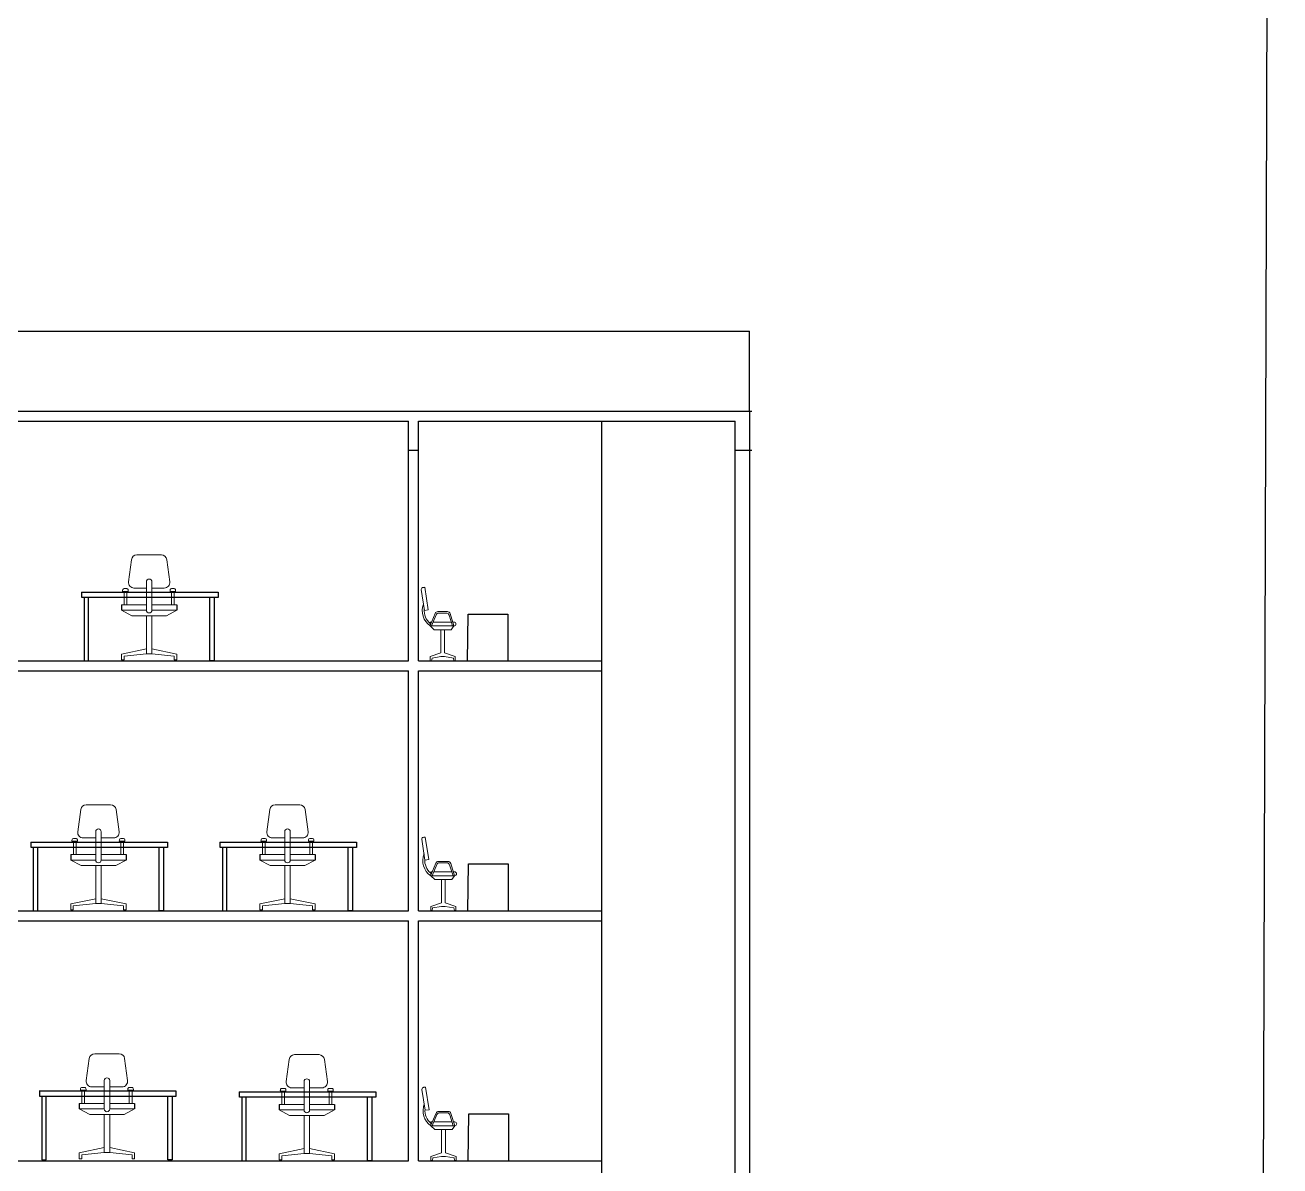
# Model space of a CAD drawing. Header units: millimetres. Extents: x 587797 to 2274247, y 1711 to 439204.
# Drawn here: x 1031179 to 1050015, y 247612 to 264733 of the extents above; entities that cross this region are included whole.
import ezdxf

# ---------------------------------------------------------------- set-up
doc = ezdxf.new("R2010")
doc.units = ezdxf.units.MM
doc.layers.add('finiture', color=7, linetype='Continuous', lineweight=20)

msp = doc.modelspace()

# ---------------------------------------------------------------- linework, layer by layer
for p, q in [((1050015.178, 334727.085), (1049616.235, 194738.007)), ((961486.654, 260139.945, -583.672), (1042054.571, 260139.945, -583.672)), ((1042054.571, 258939.945, -583.672), (1042054.571, 260139.945, -583.672)), ((961486.654, 258939.945, -583.672), (1042086.654, 258939.945, -583.672)), ((1042054.571, 258939.945, -583.672), (1042054.571, 235689.03, -583.672)), ((1011936.654, 258789.945, -583.672), (1036936.654, 258789.945, -583.672)), ((1036936.654, 255189.945, -583.672), (1036936.654, 258789.945, -583.672)), ((1037086.654, 255189.945, -583.672), (1037086.654, 258789.945, -583.672)), ((1037086.654, 258789.945, -583.672), (1041836.654, 258789.945, -583.672)), ((1039836.654, 236589.945, -583.672), (1039836.654, 258789.945, -583.672)), ((1041836.654, 236589.945, -583.672), (1041836.654, 258789.945, -583.672)), ((1036936.654, 258351.367, -583.672), (1037086.654, 258351.367, -583.672)), ((1041836.654, 258351.367, -583.672), (1042086.654, 258351.367, -583.672)), ((1032025.912, 256222.467, -583.672), (1034075.601, 256222.467, -583.672)), ((1032033.382, 256140.712, -583.672), (1032033.382, 256222.467, -583.672)), ((1034075.601, 256222.467, -583.672), (1034075.601, 256140.712, -583.672)), ((1034075.601, 256140.712, -583.672), (1032033.382, 256140.712, -583.672)), ((1032063.71, 256140.712, -583.672), (1032063.71, 255189.945, -583.672)), ((1032129.695, 255189.945, -583.672), (1032129.695, 256140.712, -583.672)), ((1032626.227, 256034.472, -1167.343), (1032626.227, 255951.472, -1167.343)), ((1033456.228, 256034.472, -1167.343), (1033456.228, 255951.472, -1167.343)), ((1033952.76, 255189.945, -583.672), (1033952.76, 256140.712, -583.672)), ((1034018.746, 256140.712, -583.672), (1034018.746, 255189.945, -583.672)), ((1037818.114, 255184.263, -583.672), (1037828.094, 255892.405, -583.672)), ((1037828.094, 255892.405, -583.672), (1038424.051, 255892.405, -583.672)), ((1038424.051, 255892.405, -583.672), (1038424.051, 255184.263, -583.672)), ((1011936.654, 255189.945, -583.672), (1036936.654, 255189.945, -583.672)), ((1024263.832, 255039.945, -583.672), (1036936.654, 255039.945, -583.672)), ((1032063.71, 255189.945, -583.672), (1032063.71, 255189.945, -583.672)), ((1032063.71, 255189.945, -583.672), (1032129.695, 255189.945, -583.672)), ((1034018.746, 255189.945, -583.672), (1033952.76, 255189.945, -583.672)), ((1034018.746, 255189.945, -583.672), (1034018.746, 255189.945, -583.672)), ((1036936.654, 251439.945, -583.672), (1036936.654, 255039.945, -583.672)), ((1037086.654, 255189.945, -583.672), (1039836.654, 255189.945, -583.672)), ((1037086.654, 251439.945, -583.672), (1037086.654, 255039.945, -583.672)), ((1037086.654, 255039.945, -583.672), (1039836.654, 255039.945, -583.672)), ((1031265.109, 252472.467, -583.672), (1033314.797, 252472.467, -583.672)), ((1031272.579, 252390.712, -583.672), (1031272.579, 252472.467, -583.672)), ((1033314.797, 252472.467, -583.672), (1033314.797, 252390.712, -583.672)), ((1034102.552, 252472.467, -583.672), (1036152.241, 252472.467, -583.672)), ((1034110.022, 252390.712, -583.672), (1034110.022, 252472.467, -583.672)), ((1036152.241, 252472.467, -583.672), (1036152.241, 252390.712, -583.672)), ((1033314.797, 252390.712, -583.672), (1031272.579, 252390.712, -583.672)), ((1031302.906, 252390.712, -583.672), (1031302.906, 251439.945, -583.672)), ((1031368.891, 251439.945, -583.672), (1031368.891, 252390.712, -583.672)), ((1031865.424, 252284.472, -1167.343), (1031865.424, 252201.472, -1167.343)), ((1032695.425, 252284.472, -1167.343), (1032695.425, 252201.472, -1167.343)), ((1033191.957, 251439.945, -583.672), (1033191.957, 252390.712, -583.672)), ((1033257.942, 252390.712, -583.672), (1033257.942, 251439.945, -583.672)), ((1036152.241, 252390.712, -583.672), (1034110.022, 252390.712, -583.672)), ((1034140.349, 252390.712, -583.672), (1034140.349, 251439.945, -583.672)), ((1034206.335, 251439.945, -583.672), (1034206.335, 252390.712, -583.672)), ((1034702.867, 252284.472, -1167.343), (1034702.867, 252201.472, -1167.343)), ((1035532.868, 252284.472, -1167.343), (1035532.868, 252201.472, -1167.343)), ((1036029.4, 251439.945, -583.672), (1036029.4, 252390.712, -583.672)), ((1036095.385, 252390.712, -583.672), (1036095.385, 251439.945, -583.672)), ((1037826.581, 251435.944, -583.672), (1037836.561, 252144.086, -583.672)), ((1037836.561, 252144.086, -583.672), (1038432.519, 252144.086, -583.672)), ((1038432.519, 252144.086, -583.672), (1038432.519, 251435.944, -583.672)), ((1024263.832, 251439.945, -583.672), (1036936.654, 251439.945, -583.672)), ((1024263.832, 251289.945, -583.672), (1036936.654, 251289.945, -583.672)), ((1031302.906, 251439.945, -583.672), (1031302.906, 251439.945, -583.672)), ((1031302.906, 251439.945, -583.672), (1031368.891, 251439.945, -583.672)), ((1033257.942, 251439.945, -583.672), (1033191.957, 251439.945, -583.672)), ((1033257.942, 251439.945, -583.672), (1033257.942, 251439.945, -583.672)), ((1034140.349, 251439.945, -583.672), (1034140.349, 251439.945, -583.672)), ((1034140.349, 251439.945, -583.672), (1034206.335, 251439.945, -583.672)), ((1036095.385, 251439.945, -583.672), (1036029.4, 251439.945, -583.672)), ((1036095.385, 251439.945, -583.672), (1036095.385, 251439.945, -583.672)), ((1036936.654, 247689.945, -583.672), (1036936.654, 251289.945, -583.672)), ((1037086.654, 251439.945, -583.672), (1039836.654, 251439.945, -583.672)), ((1037086.654, 247689.945, -583.672), (1037086.654, 251289.945, -583.672)), ((1037086.654, 251289.945, -583.672), (1039836.654, 251289.945, -583.672)), ((1031393.027, 248736.992, -1167.343), (1033442.715, 248736.992, -1167.343)), ((1031400.497, 248655.237, -1167.343), (1031400.497, 248736.992, -1167.343)), ((1033442.715, 248655.237, -1167.343), (1031400.497, 248655.237, -1167.343)), ((1031430.824, 248655.237, -1167.343), (1031430.824, 247704.47, -1167.343)), ((1031496.809, 247704.47, -1167.343), (1031496.809, 248655.237, -1167.343)), ((1033319.875, 247704.47, -1167.343), (1033319.875, 248655.237, -1167.343)), ((1033385.86, 248655.237, -1167.343), (1033385.86, 247704.47, -1167.343)), ((1033442.715, 248736.992, -1167.343), (1033442.715, 248655.237, -1167.343)), ((1034392.771, 248722.467, -583.672), (1036442.459, 248722.467, -583.672)), ((1034400.241, 248640.712, -583.672), (1034400.241, 248722.467, -583.672)), ((1036442.459, 248640.712, -583.672), (1034400.241, 248640.712, -583.672)), ((1034430.568, 248640.712, -583.672), (1034430.568, 247689.945, -583.672)), ((1034496.553, 247689.945, -583.672), (1034496.553, 248640.712, -583.672)), ((1036319.619, 247689.945, -583.672), (1036319.619, 248640.712, -583.672)), ((1036385.604, 248640.712, -583.672), (1036385.604, 247689.945, -583.672)), ((1036442.459, 248722.467, -583.672), (1036442.459, 248640.712, -583.672)), ((1031993.341, 248548.997, -1751.015), (1031993.341, 248465.997, -1751.015)), ((1032823.342, 248548.997, -1751.015), (1032823.342, 248465.997, -1751.015)), ((1034993.085, 248534.472, -1167.343), (1034993.085, 248451.472, -1167.343)), ((1035823.086, 248534.472, -1167.343), (1035823.086, 248451.472, -1167.343)), ((1037830.378, 247683.432, -583.672), (1037840.358, 248391.574, -583.672)), ((1037840.358, 248391.574, -583.672), (1038436.316, 248391.574, -583.672)), ((1038436.316, 248391.574, -583.672), (1038436.316, 247683.432, -583.672)), ((1031430.824, 247704.47, -1167.343), (1031430.824, 247704.47, -1167.343)), ((1031430.824, 247704.47, -1167.343), (1031496.809, 247704.47, -1167.343)), ((1033385.86, 247704.47, -1167.343), (1033319.875, 247704.47, -1167.343)), ((1033385.86, 247704.47, -1167.343), (1033385.86, 247704.47, -1167.343)), ((998936.654, 247689.945, -583.672), (1036936.654, 247689.945, -583.672)), ((1034430.568, 247689.945, -583.672), (1034430.568, 247689.945, -583.672)), ((1034430.568, 247689.945, -583.672), (1034496.553, 247689.945, -583.672)), ((1036385.604, 247689.945, -583.672), (1036319.619, 247689.945, -583.672)), ((1036385.604, 247689.945, -583.672), (1036385.604, 247689.945, -583.672)), ((1037086.654, 247689.945, -583.672), (1039836.654, 247689.945, -583.672))]:
    msp.add_line(p, q)
at = {"layer": 'finiture', "linetype": 'Continuous'}
for p, q in [((1032857.962, 256781.473, -1167.343), (1033224.493, 256781.473, -1167.343)), ((1032731.337, 256377.464, -1167.343), (1032775.693, 256709.464, -1167.343)), ((1033351.119, 256377.464, -1167.343), (1033306.762, 256709.464, -1167.343)), ((1032999.728, 256377.464, -1167.343), (1032999.728, 255951.472, -1167.343)), ((1033082.728, 256377.464, -1167.343), (1033082.728, 255951.472, -1167.343)), ((1032644.007, 256233.213, -1167.343), (1032706.483, 256233.213, -1167.343)), ((1032664.983, 256274.713, -1167.343), (1032706.483, 256274.713, -1167.343)), ((1032664.983, 256034.472, -1167.343), (1032664.983, 256233.213, -1167.343)), ((1032706.483, 256034.472, -1167.343), (1032706.483, 256233.213, -1167.343)), ((1032727.46, 256233.213, -1167.343), (1032706.483, 256233.213, -1167.343)), ((1032813.606, 256283.472, -1167.343), (1032999.728, 256283.472, -1167.343)), ((1033082.728, 256283.472, -1167.343), (1033268.849, 256283.472, -1167.343)), ((1033354.995, 256233.213, -1167.343), (1033375.972, 256233.213, -1167.343)), ((1033417.472, 256274.713, -1167.343), (1033375.972, 256274.713, -1167.343)), ((1033438.449, 256233.213, -1167.343), (1033375.972, 256233.213, -1167.343)), ((1033375.972, 256034.472, -1167.343), (1033375.972, 256233.213, -1167.343)), ((1033417.472, 256034.472, -1167.343), (1033417.472, 256233.213, -1167.343)), ((1037124.46, 256261.216, -583.672), (1037173.731, 255947.351, -583.672)), ((1037177.812, 256295.359, -583.672), (1037231.031, 255956.346, -583.672)), ((1032626.227, 256034.472, -1167.343), (1032999.728, 256034.472, -1167.343)), ((1033082.728, 256034.472, -1167.343), (1033456.228, 256034.472, -1167.343)), ((1032626.227, 255951.472, -1167.343), (1032782.645, 255869.04, -1167.343)), ((1032626.227, 255951.472, -1167.343), (1032999.728, 255951.472, -1167.343)), ((1032782.645, 255869.04, -1167.343), (1033041.228, 255869.04, -1167.343)), ((1032999.728, 255869.04, -1167.343), (1032999.728, 255299.145, -1167.343)), ((1033299.81, 255869.04, -1167.343), (1033041.228, 255869.04, -1167.343)), ((1033082.728, 255951.472, -1167.343), (1033456.228, 255951.472, -1167.343)), ((1033082.728, 255869.04, -1167.343), (1033082.728, 255299.145, -1167.343)), ((1033456.228, 255951.472, -1167.343), (1033299.81, 255869.04, -1167.343)), ((1037173.731, 255947.351, -583.672), (1037231.031, 255956.346, -583.672)), ((1037259.759, 255723.392, -583.672), (1037335.389, 255903.911, -583.672)), ((1037279.82, 255714.987, -583.672), (1037349.859, 255882.161, -583.672)), ((1037375.511, 255930.603, -583.672), (1037518.088, 255930.603, -583.672)), ((1037389.981, 255908.852, -583.672), (1037502.119, 255908.852, -583.672)), ((1037594.809, 255715.345, -583.672), (1037543.623, 255878.381, -583.672)), ((1037617.607, 255715.345, -583.672), (1037559.591, 255900.132, -583.672)), ((1037259.759, 255773.347, -583.672), (1037259.759, 255715.345, -583.672)), ((1037259.759, 255773.347, -583.672), (1037280.688, 255773.347, -583.672)), ((1037259.759, 255715.345, -583.672), (1037617.607, 255715.345, -583.672)), ((1037259.759, 255715.345, -583.672), (1037319.168, 255657.742, -583.672)), ((1037304.27, 255773.347, -583.672), (1037576.599, 255773.347, -583.672)), ((1037319.168, 255657.742, -583.672), (1037577.557, 255657.742, -583.672)), ((1037419.361, 255657.742, -583.672), (1037419.361, 255309.576, -583.672)), ((1037477.363, 255657.742, -583.672), (1037477.363, 255309.576, -583.672)), ((1037617.607, 255715.345, -583.672), (1037577.557, 255657.742, -583.672)), ((1037599.397, 255773.347, -583.672), (1037617.607, 255773.347, -583.672)), ((1032999.728, 255370.815, -1167.343), (1032626.227, 255292.629, -1167.343)), ((1032626.227, 255292.629, -1167.343), (1032626.227, 255204.47, -1167.343)), ((1032664.179, 255262.224, -1167.343), (1032999.728, 255299.145, -1167.343)), ((1032664.179, 255204.47, -1167.343), (1032664.179, 255262.224, -1167.343)), ((1032999.728, 255299.145, -1167.343), (1033082.728, 255299.145, -1167.343)), ((1033082.728, 255370.815, -1167.343), (1033456.228, 255292.629, -1167.343)), ((1033418.276, 255262.224, -1167.343), (1033082.728, 255299.145, -1167.343)), ((1033418.276, 255204.47, -1167.343), (1033418.276, 255262.224, -1167.343)), ((1033456.228, 255292.629, -1167.343), (1033456.228, 255204.47, -1167.343)), ((1037419.361, 255309.576, -583.672), (1037259.759, 255254.94, -583.672)), ((1037259.759, 255254.94, -583.672), (1037259.759, 255193.333, -583.672)), ((1037281.701, 255193.333, -583.672), (1037288.488, 255232.474, -583.672)), ((1037288.488, 255232.474, -583.672), (1037419.361, 255254.94, -583.672)), ((1037419.361, 255254.94, -583.672), (1037477.363, 255254.94, -583.672)), ((1037477.363, 255309.576, -583.672), (1037636.966, 255254.94, -583.672)), ((1037608.237, 255232.474, -583.672), (1037477.363, 255254.94, -583.672)), ((1037615.023, 255193.333, -583.672), (1037608.237, 255232.474, -583.672)), ((1037636.966, 255254.94, -583.672), (1037636.966, 255193.333, -583.672)), ((1032626.227, 255204.47, -1167.343), (1032664.179, 255204.47, -1167.343)), ((1033418.276, 255204.47, -1167.343), (1033456.228, 255204.47, -1167.343)), ((1037259.759, 255193.333, -583.672), (1037281.701, 255193.333, -583.672)), ((1037636.966, 255193.333, -583.672), (1037615.023, 255193.333, -583.672)), ((1032097.159, 253031.473, -1167.343), (1032463.69, 253031.473, -1167.343)), ((1034934.602, 253031.473, -1167.343), (1035301.133, 253031.473, -1167.343)), ((1031970.533, 252627.464, -1167.343), (1032014.89, 252959.464, -1167.343)), ((1032590.315, 252627.464, -1167.343), (1032545.959, 252959.464, -1167.343)), ((1034807.976, 252627.464, -1167.343), (1034852.333, 252959.464, -1167.343)), ((1035427.758, 252627.464, -1167.343), (1035383.402, 252959.464, -1167.343)), ((1032238.924, 252627.464, -1167.343), (1032238.924, 252201.472, -1167.343)), ((1032321.924, 252627.464, -1167.343), (1032321.924, 252201.472, -1167.343)), ((1035076.367, 252627.464, -1167.343), (1035076.367, 252201.472, -1167.343)), ((1035159.368, 252627.464, -1167.343), (1035159.368, 252201.472, -1167.343)), ((1031883.203, 252483.213, -1167.343), (1031945.68, 252483.213, -1167.343)), ((1031904.18, 252524.713, -1167.343), (1031945.68, 252524.713, -1167.343)), ((1031904.18, 252284.472, -1167.343), (1031904.18, 252483.213, -1167.343)), ((1031945.68, 252284.472, -1167.343), (1031945.68, 252483.213, -1167.343)), ((1031966.657, 252483.213, -1167.343), (1031945.68, 252483.213, -1167.343)), ((1032052.802, 252533.472, -1167.343), (1032238.924, 252533.472, -1167.343)), ((1032321.924, 252533.472, -1167.343), (1032508.046, 252533.472, -1167.343)), ((1032594.192, 252483.213, -1167.343), (1032615.168, 252483.213, -1167.343)), ((1032656.669, 252524.713, -1167.343), (1032615.168, 252524.713, -1167.343)), ((1032677.645, 252483.213, -1167.343), (1032615.168, 252483.213, -1167.343)), ((1032615.168, 252284.472, -1167.343), (1032615.168, 252483.213, -1167.343)), ((1032656.669, 252284.472, -1167.343), (1032656.669, 252483.213, -1167.343)), ((1034720.646, 252483.213, -1167.343), (1034783.123, 252483.213, -1167.343)), ((1034741.623, 252524.713, -1167.343), (1034783.123, 252524.713, -1167.343)), ((1034741.623, 252284.472, -1167.343), (1034741.623, 252483.213, -1167.343)), ((1034783.123, 252284.472, -1167.343), (1034783.123, 252483.213, -1167.343)), ((1034804.1, 252483.213, -1167.343), (1034783.123, 252483.213, -1167.343)), ((1034890.246, 252533.472, -1167.343), (1035076.367, 252533.472, -1167.343)), ((1035159.368, 252533.472, -1167.343), (1035345.489, 252533.472, -1167.343)), ((1035431.635, 252483.213, -1167.343), (1035452.612, 252483.213, -1167.343)), ((1035494.112, 252524.713, -1167.343), (1035452.612, 252524.713, -1167.343)), ((1035515.088, 252483.213, -1167.343), (1035452.612, 252483.213, -1167.343)), ((1035452.612, 252284.472, -1167.343), (1035452.612, 252483.213, -1167.343)), ((1035494.112, 252284.472, -1167.343), (1035494.112, 252483.213, -1167.343)), ((1037132.928, 252512.897, -583.672), (1037182.199, 252199.032, -583.672)), ((1037186.279, 252547.04, -583.672), (1037239.498, 252208.027, -583.672)), ((1031865.424, 252284.472, -1167.343), (1032238.924, 252284.472, -1167.343)), ((1032321.924, 252284.472, -1167.343), (1032695.425, 252284.472, -1167.343)), ((1034702.867, 252284.472, -1167.343), (1035076.367, 252284.472, -1167.343)), ((1035159.368, 252284.472, -1167.343), (1035532.868, 252284.472, -1167.343)), ((1031865.424, 252201.472, -1167.343), (1032021.842, 252119.04, -1167.343)), ((1031865.424, 252201.472, -1167.343), (1032238.924, 252201.472, -1167.343)), ((1032021.842, 252119.04, -1167.343), (1032280.424, 252119.04, -1167.343)), ((1032238.924, 252119.04, -1167.343), (1032238.924, 251549.145, -1167.343)), ((1032539.007, 252119.04, -1167.343), (1032280.424, 252119.04, -1167.343)), ((1032321.924, 252201.472, -1167.343), (1032695.425, 252201.472, -1167.343)), ((1032321.924, 252119.04, -1167.343), (1032321.924, 251549.145, -1167.343)), ((1032695.425, 252201.472, -1167.343), (1032539.007, 252119.04, -1167.343)), ((1034702.867, 252201.472, -1167.343), (1034859.285, 252119.04, -1167.343)), ((1034702.867, 252201.472, -1167.343), (1035076.367, 252201.472, -1167.343)), ((1034859.285, 252119.04, -1167.343), (1035117.867, 252119.04, -1167.343)), ((1035076.367, 252119.04, -1167.343), (1035076.367, 251549.145, -1167.343)), ((1035376.45, 252119.04, -1167.343), (1035117.867, 252119.04, -1167.343)), ((1035159.368, 252201.472, -1167.343), (1035532.868, 252201.472, -1167.343)), ((1035159.368, 252119.04, -1167.343), (1035159.368, 251549.145, -1167.343)), ((1035532.868, 252201.472, -1167.343), (1035376.45, 252119.04, -1167.343)), ((1037182.199, 252199.032, -583.672), (1037239.498, 252208.027, -583.672)), ((1037268.226, 251975.073, -583.672), (1037343.856, 252155.592, -583.672)), ((1037268.226, 252025.028, -583.672), (1037268.226, 251967.026, -583.672)), ((1037268.226, 252025.028, -583.672), (1037289.155, 252025.028, -583.672)), ((1037288.287, 251966.668, -583.672), (1037358.326, 252133.842, -583.672)), ((1037312.737, 252025.028, -583.672), (1037585.067, 252025.028, -583.672)), ((1037383.978, 252182.284, -583.672), (1037526.555, 252182.284, -583.672)), ((1037398.448, 252160.533, -583.672), (1037510.586, 252160.533, -583.672)), ((1037603.277, 251967.026, -583.672), (1037552.09, 252130.063, -583.672)), ((1037626.074, 251967.026, -583.672), (1037568.058, 252151.813, -583.672)), ((1037607.864, 252025.028, -583.672), (1037626.074, 252025.028, -583.672)), ((1037268.226, 251967.026, -583.672), (1037626.074, 251967.026, -583.672)), ((1037268.226, 251967.026, -583.672), (1037327.635, 251909.423, -583.672)), ((1037327.635, 251909.423, -583.672), (1037586.024, 251909.423, -583.672)), ((1037427.829, 251909.423, -583.672), (1037427.829, 251561.257, -583.672)), ((1037485.83, 251909.423, -583.672), (1037485.83, 251561.257, -583.672)), ((1037626.074, 251967.026, -583.672), (1037586.024, 251909.423, -583.672)), ((1032238.924, 251620.815, -1167.343), (1031865.424, 251542.629, -1167.343)), ((1031865.424, 251542.629, -1167.343), (1031865.424, 251454.47, -1167.343)), ((1031903.376, 251512.224, -1167.343), (1032238.924, 251549.145, -1167.343)), ((1031903.376, 251454.47, -1167.343), (1031903.376, 251512.224, -1167.343)), ((1032238.924, 251549.145, -1167.343), (1032321.924, 251549.145, -1167.343)), ((1032321.924, 251620.815, -1167.343), (1032695.425, 251542.629, -1167.343)), ((1032657.472, 251512.224, -1167.343), (1032321.924, 251549.145, -1167.343)), ((1032657.472, 251454.47, -1167.343), (1032657.472, 251512.224, -1167.343)), ((1032695.425, 251542.629, -1167.343), (1032695.425, 251454.47, -1167.343)), ((1035076.367, 251620.815, -1167.343), (1034702.867, 251542.629, -1167.343)), ((1034702.867, 251542.629, -1167.343), (1034702.867, 251454.47, -1167.343)), ((1034740.819, 251512.224, -1167.343), (1035076.367, 251549.145, -1167.343)), ((1034740.819, 251454.47, -1167.343), (1034740.819, 251512.224, -1167.343)), ((1035076.367, 251549.145, -1167.343), (1035159.368, 251549.145, -1167.343)), ((1035159.368, 251620.815, -1167.343), (1035532.868, 251542.629, -1167.343)), ((1035494.916, 251512.224, -1167.343), (1035159.368, 251549.145, -1167.343)), ((1035494.916, 251454.47, -1167.343), (1035494.916, 251512.224, -1167.343)), ((1035532.868, 251542.629, -1167.343), (1035532.868, 251454.47, -1167.343)), ((1037427.829, 251561.257, -583.672), (1037268.226, 251506.621, -583.672)), ((1037268.226, 251506.621, -583.672), (1037268.226, 251445.014, -583.672)), ((1037290.168, 251445.014, -583.672), (1037296.955, 251484.155, -583.672)), ((1037296.955, 251484.155, -583.672), (1037427.829, 251506.621, -583.672)), ((1037427.829, 251506.621, -583.672), (1037485.83, 251506.621, -583.672)), ((1037485.83, 251561.257, -583.672), (1037645.433, 251506.621, -583.672)), ((1037616.704, 251484.155, -583.672), (1037485.83, 251506.621, -583.672)), ((1037623.49, 251445.014, -583.672), (1037616.704, 251484.155, -583.672)), ((1037645.433, 251506.621, -583.672), (1037645.433, 251445.014, -583.672)), ((1031865.424, 251454.47, -1167.343), (1031903.376, 251454.47, -1167.343)), ((1032657.472, 251454.47, -1167.343), (1032695.425, 251454.47, -1167.343)), ((1034702.867, 251454.47, -1167.343), (1034740.819, 251454.47, -1167.343)), ((1035494.916, 251454.47, -1167.343), (1035532.868, 251454.47, -1167.343)), ((1037268.226, 251445.014, -583.672), (1037290.168, 251445.014, -583.672)), ((1037645.433, 251445.014, -583.672), (1037623.49, 251445.014, -583.672)), ((1032098.451, 248891.989, -1751.015), (1032142.807, 249223.989, -1751.015)), ((1032225.076, 249295.998, -1751.015), (1032591.607, 249295.998, -1751.015)), ((1032718.233, 248891.989, -1751.015), (1032673.876, 249223.989, -1751.015)), ((1035098.195, 248877.464, -1167.343), (1035142.551, 249209.464, -1167.343)), ((1035224.82, 249281.473, -1167.343), (1035591.351, 249281.473, -1167.343)), ((1035717.977, 248877.464, -1167.343), (1035673.62, 249209.464, -1167.343)), ((1032366.842, 248891.989, -1751.015), (1032366.842, 248465.997, -1751.015)), ((1032449.842, 248891.989, -1751.015), (1032449.842, 248465.997, -1751.015)), ((1035366.586, 248877.464, -1167.343), (1035366.586, 248451.472, -1167.343)), ((1035449.586, 248877.464, -1167.343), (1035449.586, 248451.472, -1167.343)), ((1032011.121, 248747.738, -1751.015), (1032073.598, 248747.738, -1751.015)), ((1032032.098, 248789.238, -1751.015), (1032073.598, 248789.238, -1751.015)), ((1032032.098, 248548.997, -1751.015), (1032032.098, 248747.738, -1751.015)), ((1032073.598, 248548.997, -1751.015), (1032073.598, 248747.738, -1751.015)), ((1032094.574, 248747.738, -1751.015), (1032073.598, 248747.738, -1751.015)), ((1032180.72, 248797.997, -1751.015), (1032366.842, 248797.997, -1751.015)), ((1032449.842, 248797.997, -1751.015), (1032635.964, 248797.997, -1751.015)), ((1032722.109, 248747.738, -1751.015), (1032743.086, 248747.738, -1751.015)), ((1032784.586, 248789.238, -1751.015), (1032743.086, 248789.238, -1751.015)), ((1032805.563, 248747.738, -1751.015), (1032743.086, 248747.738, -1751.015)), ((1032743.086, 248548.997, -1751.015), (1032743.086, 248747.738, -1751.015)), ((1032784.586, 248548.997, -1751.015), (1032784.586, 248747.738, -1751.015)), ((1035010.865, 248733.213, -1167.343), (1035073.342, 248733.213, -1167.343)), ((1035031.842, 248774.713, -1167.343), (1035073.342, 248774.713, -1167.343)), ((1035031.842, 248534.472, -1167.343), (1035031.842, 248733.213, -1167.343)), ((1035073.342, 248534.472, -1167.343), (1035073.342, 248733.213, -1167.343)), ((1035094.318, 248733.213, -1167.343), (1035073.342, 248733.213, -1167.343)), ((1035180.464, 248783.472, -1167.343), (1035366.586, 248783.472, -1167.343)), ((1035449.586, 248783.472, -1167.343), (1035635.708, 248783.472, -1167.343)), ((1035721.853, 248733.213, -1167.343), (1035742.83, 248733.213, -1167.343)), ((1035784.33, 248774.713, -1167.343), (1035742.83, 248774.713, -1167.343)), ((1035805.307, 248733.213, -1167.343), (1035742.83, 248733.213, -1167.343)), ((1035742.83, 248534.472, -1167.343), (1035742.83, 248733.213, -1167.343)), ((1035784.33, 248534.472, -1167.343), (1035784.33, 248733.213, -1167.343)), ((1037136.725, 248760.385, -583.672), (1037185.996, 248446.52, -583.672)), ((1037190.077, 248794.528, -583.672), (1037243.296, 248455.515, -583.672)), ((1031993.341, 248548.997, -1751.015), (1032366.842, 248548.997, -1751.015)), ((1031993.341, 248465.997, -1751.015), (1032149.759, 248383.566, -1751.015)), ((1031993.341, 248465.997, -1751.015), (1032366.842, 248465.997, -1751.015)), ((1032449.842, 248548.997, -1751.015), (1032823.342, 248548.997, -1751.015)), ((1032449.842, 248465.997, -1751.015), (1032823.342, 248465.997, -1751.015)), ((1032823.342, 248465.997, -1751.015), (1032666.924, 248383.566, -1751.015)), ((1034993.085, 248534.472, -1167.343), (1035366.586, 248534.472, -1167.343)), ((1034993.085, 248451.472, -1167.343), (1035149.503, 248369.04, -1167.343)), ((1034993.085, 248451.472, -1167.343), (1035366.586, 248451.472, -1167.343)), ((1035449.586, 248534.472, -1167.343), (1035823.086, 248534.472, -1167.343)), ((1035449.586, 248451.472, -1167.343), (1035823.086, 248451.472, -1167.343)), ((1035823.086, 248451.472, -1167.343), (1035666.668, 248369.04, -1167.343)), ((1037185.996, 248446.52, -583.672), (1037243.296, 248455.515, -583.672)), ((1032149.759, 248383.566, -1751.015), (1032408.342, 248383.566, -1751.015)), ((1032366.842, 248383.566, -1751.015), (1032366.842, 247813.67, -1751.015)), ((1032666.924, 248383.566, -1751.015), (1032408.342, 248383.566, -1751.015)), ((1032449.842, 248383.566, -1751.015), (1032449.842, 247813.67, -1751.015)), ((1035149.503, 248369.04, -1167.343), (1035408.086, 248369.04, -1167.343)), ((1035366.586, 248369.04, -1167.343), (1035366.586, 247799.145, -1167.343)), ((1035666.668, 248369.04, -1167.343), (1035408.086, 248369.04, -1167.343)), ((1035449.586, 248369.04, -1167.343), (1035449.586, 247799.145, -1167.343)), ((1037272.023, 248222.561, -583.672), (1037347.654, 248403.08, -583.672)), ((1037272.023, 248272.516, -583.672), (1037272.023, 248214.515, -583.672)), ((1037272.023, 248272.516, -583.672), (1037292.952, 248272.516, -583.672)), ((1037292.084, 248214.156, -583.672), (1037362.123, 248381.33, -583.672)), ((1037316.535, 248272.516, -583.672), (1037588.864, 248272.516, -583.672)), ((1037387.776, 248429.772, -583.672), (1037530.352, 248429.772, -583.672)), ((1037402.246, 248408.021, -583.672), (1037514.384, 248408.021, -583.672)), ((1037607.074, 248214.515, -583.672), (1037555.887, 248377.551, -583.672)), ((1037629.871, 248214.515, -583.672), (1037571.856, 248399.301, -583.672)), ((1037611.661, 248272.516, -583.672), (1037629.871, 248272.516, -583.672)), ((1037272.023, 248214.515, -583.672), (1037629.871, 248214.515, -583.672)), ((1037272.023, 248214.515, -583.672), (1037331.432, 248156.911, -583.672)), ((1037331.432, 248156.911, -583.672), (1037589.821, 248156.911, -583.672)), ((1037431.626, 248156.911, -583.672), (1037431.626, 247808.746, -583.672)), ((1037489.627, 248156.911, -583.672), (1037489.627, 247808.746, -583.672)), ((1037629.871, 248214.515, -583.672), (1037589.821, 248156.911, -583.672)), ((1032366.842, 247885.34, -1751.015), (1031993.341, 247807.154, -1751.015)), ((1032449.842, 247885.34, -1751.015), (1032823.342, 247807.154, -1751.015)), ((1031993.341, 247807.154, -1751.015), (1031993.341, 247718.995, -1751.015)), ((1031993.341, 247718.995, -1751.015), (1032031.294, 247718.995, -1751.015)), ((1032031.294, 247776.749, -1751.015), (1032366.842, 247813.67, -1751.015)), ((1032031.294, 247718.995, -1751.015), (1032031.294, 247776.749, -1751.015)), ((1032366.842, 247813.67, -1751.015), (1032449.842, 247813.67, -1751.015)), ((1032785.39, 247776.749, -1751.015), (1032449.842, 247813.67, -1751.015)), ((1032785.39, 247718.995, -1751.015), (1032785.39, 247776.749, -1751.015)), ((1032785.39, 247718.995, -1751.015), (1032823.342, 247718.995, -1751.015)), ((1032823.342, 247807.154, -1751.015), (1032823.342, 247718.995, -1751.015)), ((1035366.586, 247870.815, -1167.343), (1034993.085, 247792.629, -1167.343)), ((1034993.085, 247792.629, -1167.343), (1034993.085, 247704.47, -1167.343)), ((1034993.085, 247704.47, -1167.343), (1035031.038, 247704.47, -1167.343)), ((1035031.038, 247762.224, -1167.343), (1035366.586, 247799.145, -1167.343)), ((1035031.038, 247704.47, -1167.343), (1035031.038, 247762.224, -1167.343)), ((1035366.586, 247799.145, -1167.343), (1035449.586, 247799.145, -1167.343)), ((1035449.586, 247870.815, -1167.343), (1035823.086, 247792.629, -1167.343)), ((1035785.134, 247762.224, -1167.343), (1035449.586, 247799.145, -1167.343)), ((1035785.134, 247704.47, -1167.343), (1035785.134, 247762.224, -1167.343)), ((1035785.134, 247704.47, -1167.343), (1035823.086, 247704.47, -1167.343)), ((1035823.086, 247792.629, -1167.343), (1035823.086, 247704.47, -1167.343)), ((1037431.626, 247808.746, -583.672), (1037272.023, 247754.109, -583.672)), ((1037272.023, 247754.109, -583.672), (1037272.023, 247692.502, -583.672)), ((1037272.023, 247692.502, -583.672), (1037293.966, 247692.502, -583.672)), ((1037293.966, 247692.502, -583.672), (1037300.752, 247731.643, -583.672)), ((1037300.752, 247731.643, -583.672), (1037431.626, 247754.109, -583.672)), ((1037431.626, 247754.109, -583.672), (1037489.627, 247754.109, -583.672)), ((1037489.627, 247808.746, -583.672), (1037649.23, 247754.109, -583.672)), ((1037620.501, 247731.643, -583.672), (1037489.627, 247754.109, -583.672)), ((1037627.288, 247692.502, -583.672), (1037620.501, 247731.643, -583.672)), ((1037649.23, 247692.502, -583.672), (1037627.288, 247692.502, -583.672)), ((1037649.23, 247754.109, -583.672), (1037649.23, 247692.502, -583.672))]:
    msp.add_line(p, q, dxfattribs=at)
for centre, radius, start, end in [((1032857.962, 256698.473, -1167.343), 83, 90, 172.3901404), ((1033224.493, 256698.473, -1167.343), 83, 7.6098596, 90), ((1032813.606, 256366.472, -1167.343), 83, 172.3901404, 270), ((1033041.228, 256377.464, -1167.343), 41.5, 0, 180), ((1033268.849, 256366.472, -1167.343), 83, 270, 7.6098596), ((1037418.888, 255943.348, -583.672), 278.042, 159.2440411, 235.0876442), ((1033041.228, 255951.472, -1167.343), 41.5, 180, 0), ((1037418.888, 255943.348, -583.672), 249.041, 174.8516914, 230.2849925), ((1037375.511, 255887.102, -583.672), 43.501, 90, 157.2681868), ((1037389.981, 255865.351, -583.672), 43.501, 90, 157.2681868), ((1037502.119, 255865.351, -583.672), 43.501, 17.430167, 90), ((1037518.088, 255887.102, -583.672), 43.501, 17.430167, 90), ((1037617.607, 255744.346, -583.672), 29.001, 270, 90), ((1032097.159, 252948.473, -1167.343), 83, 90, 172.3901404), ((1032463.69, 252948.473, -1167.343), 83, 7.6098596, 90), ((1034934.602, 252948.473, -1167.343), 83, 90, 172.3901404), ((1035301.133, 252948.473, -1167.343), 83, 7.6098596, 90), ((1032052.802, 252616.472, -1167.343), 83, 172.3901404, 270), ((1032280.424, 252627.464, -1167.343), 41.5, 0, 180), ((1032508.046, 252616.472, -1167.343), 83, 270, 7.6098596), ((1034890.246, 252616.472, -1167.343), 83, 172.3901404, 270), ((1035117.867, 252627.464, -1167.343), 41.5, 0, 180), ((1035345.489, 252616.472, -1167.343), 83, 270, 7.6098596), ((1037427.355, 252195.029, -583.672), 278.042, 159.2440411, 235.0876442), ((1037427.355, 252195.029, -583.672), 249.041, 174.8516914, 230.2849925), ((1032280.424, 252201.472, -1167.343), 41.5, 180, 0), ((1035117.867, 252201.472, -1167.343), 41.5, 180, 0), ((1037383.978, 252138.783, -583.672), 43.501, 90, 157.2681868), ((1037398.448, 252117.032, -583.672), 43.501, 90, 157.2681868), ((1037510.586, 252117.032, -583.672), 43.501, 17.430167, 90), ((1037526.555, 252138.783, -583.672), 43.501, 17.430167, 90), ((1037626.074, 251996.027, -583.672), 29.001, 270, 90), ((1032225.076, 249212.998, -1751.015), 83, 90, 172.3901404), ((1032591.607, 249212.998, -1751.015), 83, 7.6098596, 90), ((1035224.82, 249198.473, -1167.343), 83, 90, 172.3901404), ((1035591.351, 249198.473, -1167.343), 83, 7.6098596, 90), ((1032180.72, 248880.997, -1751.015), 83, 172.3901404, 270), ((1032408.342, 248891.989, -1751.015), 41.5, 0, 180), ((1032635.964, 248880.997, -1751.015), 83, 270, 7.6098596), ((1035180.464, 248866.472, -1167.343), 83, 172.3901404, 270), ((1035408.086, 248877.464, -1167.343), 41.5, 0, 180), ((1035635.708, 248866.472, -1167.343), 83, 270, 7.6098596), ((1032408.342, 248465.997, -1751.015), 41.5, 180, 0), ((1035408.086, 248451.472, -1167.343), 41.5, 180, 0), ((1037431.153, 248442.517, -583.672), 278.042, 159.2440411, 235.0876442), ((1037431.153, 248442.517, -583.672), 249.041, 174.8516914, 230.2849925), ((1037387.776, 248386.271, -583.672), 43.501, 90, 157.2681868), ((1037402.246, 248364.52, -583.672), 43.501, 90, 157.2681868), ((1037514.384, 248364.52, -583.672), 43.501, 17.430167, 90), ((1037530.352, 248386.271, -583.672), 43.501, 17.430167, 90), ((1037629.871, 248243.515, -583.672), 29.001, 270, 90)]:
    msp.add_arc(centre, radius, start, end, dxfattribs=at)
for points in [[(1032664.983, 256274.713, -1167.343), (1032651.087, 256269.272, -1167.343), (1032644.007, 256250.075, -1167.343), (1032644.007, 256233.213, -1167.343)], [(1032706.483, 256274.713, -1167.343), (1032720.38, 256269.272, -1167.343), (1032727.46, 256250.075, -1167.343), (1032727.46, 256233.213, -1167.343)], [(1033375.972, 256274.713, -1167.343), (1033362.075, 256269.272, -1167.343), (1033354.995, 256250.075, -1167.343), (1033354.995, 256233.213, -1167.343)], [(1033417.472, 256274.713, -1167.343), (1033431.368, 256269.272, -1167.343), (1033438.449, 256250.075, -1167.343), (1033438.449, 256233.213, -1167.343)], [(1037124.46, 256261.216, -583.672), (1037133.035, 256283.313, -583.672), (1037138.924, 256288.291, -583.672), (1037153.891, 256292.029, -583.672), (1037166.969, 256293.506, -583.672), (1037177.835, 256295.211, -583.672)], [(1031904.18, 252524.713, -1167.343), (1031890.284, 252519.272, -1167.343), (1031883.203, 252500.075, -1167.343), (1031883.203, 252483.213, -1167.343)], [(1031945.68, 252524.713, -1167.343), (1031959.577, 252519.272, -1167.343), (1031966.657, 252500.075, -1167.343), (1031966.657, 252483.213, -1167.343)], [(1032615.168, 252524.713, -1167.343), (1032601.272, 252519.272, -1167.343), (1032594.192, 252500.075, -1167.343), (1032594.192, 252483.213, -1167.343)], [(1032656.669, 252524.713, -1167.343), (1032670.565, 252519.272, -1167.343), (1032677.645, 252500.075, -1167.343), (1032677.645, 252483.213, -1167.343)], [(1034741.623, 252524.713, -1167.343), (1034727.727, 252519.272, -1167.343), (1034720.646, 252500.075, -1167.343), (1034720.646, 252483.213, -1167.343)], [(1034783.123, 252524.713, -1167.343), (1034797.02, 252519.272, -1167.343), (1034804.1, 252500.075, -1167.343), (1034804.1, 252483.213, -1167.343)], [(1035452.612, 252524.713, -1167.343), (1035438.715, 252519.272, -1167.343), (1035431.635, 252500.075, -1167.343), (1035431.635, 252483.213, -1167.343)], [(1035494.112, 252524.713, -1167.343), (1035508.008, 252519.272, -1167.343), (1035515.088, 252500.075, -1167.343), (1035515.088, 252483.213, -1167.343)], [(1037132.928, 252512.897, -583.672), (1037141.502, 252534.994, -583.672), (1037147.392, 252539.972, -583.672), (1037162.358, 252543.71, -583.672), (1037175.436, 252545.187, -583.672), (1037186.303, 252546.893, -583.672)], [(1032032.098, 248789.238, -1751.015), (1032018.201, 248783.797, -1751.015), (1032011.121, 248764.6, -1751.015), (1032011.121, 248747.738, -1751.015)], [(1032073.598, 248789.238, -1751.015), (1032087.494, 248783.797, -1751.015), (1032094.574, 248764.6, -1751.015), (1032094.574, 248747.738, -1751.015)], [(1032743.086, 248789.238, -1751.015), (1032729.19, 248783.797, -1751.015), (1032722.109, 248764.6, -1751.015), (1032722.109, 248747.738, -1751.015)], [(1032784.586, 248789.238, -1751.015), (1032798.482, 248783.797, -1751.015), (1032805.563, 248764.6, -1751.015), (1032805.563, 248747.738, -1751.015)], [(1035031.842, 248774.713, -1167.343), (1035017.945, 248769.272, -1167.343), (1035010.865, 248750.075, -1167.343), (1035010.865, 248733.213, -1167.343)], [(1035073.342, 248774.713, -1167.343), (1035087.238, 248769.272, -1167.343), (1035094.318, 248750.075, -1167.343), (1035094.318, 248733.213, -1167.343)], [(1035742.83, 248774.713, -1167.343), (1035728.934, 248769.272, -1167.343), (1035721.853, 248750.075, -1167.343), (1035721.853, 248733.213, -1167.343)], [(1035784.33, 248774.713, -1167.343), (1035798.226, 248769.272, -1167.343), (1035805.307, 248750.075, -1167.343), (1035805.307, 248733.213, -1167.343)], [(1037136.725, 248760.385, -583.672), (1037145.3, 248782.483, -583.672), (1037151.189, 248787.461, -583.672), (1037166.156, 248791.198, -583.672), (1037179.234, 248792.675, -583.672), (1037190.1, 248794.381, -583.672)]]:
    msp.add_spline(points, degree=3, dxfattribs=at)

doc.saveas('drawing.dxf')
